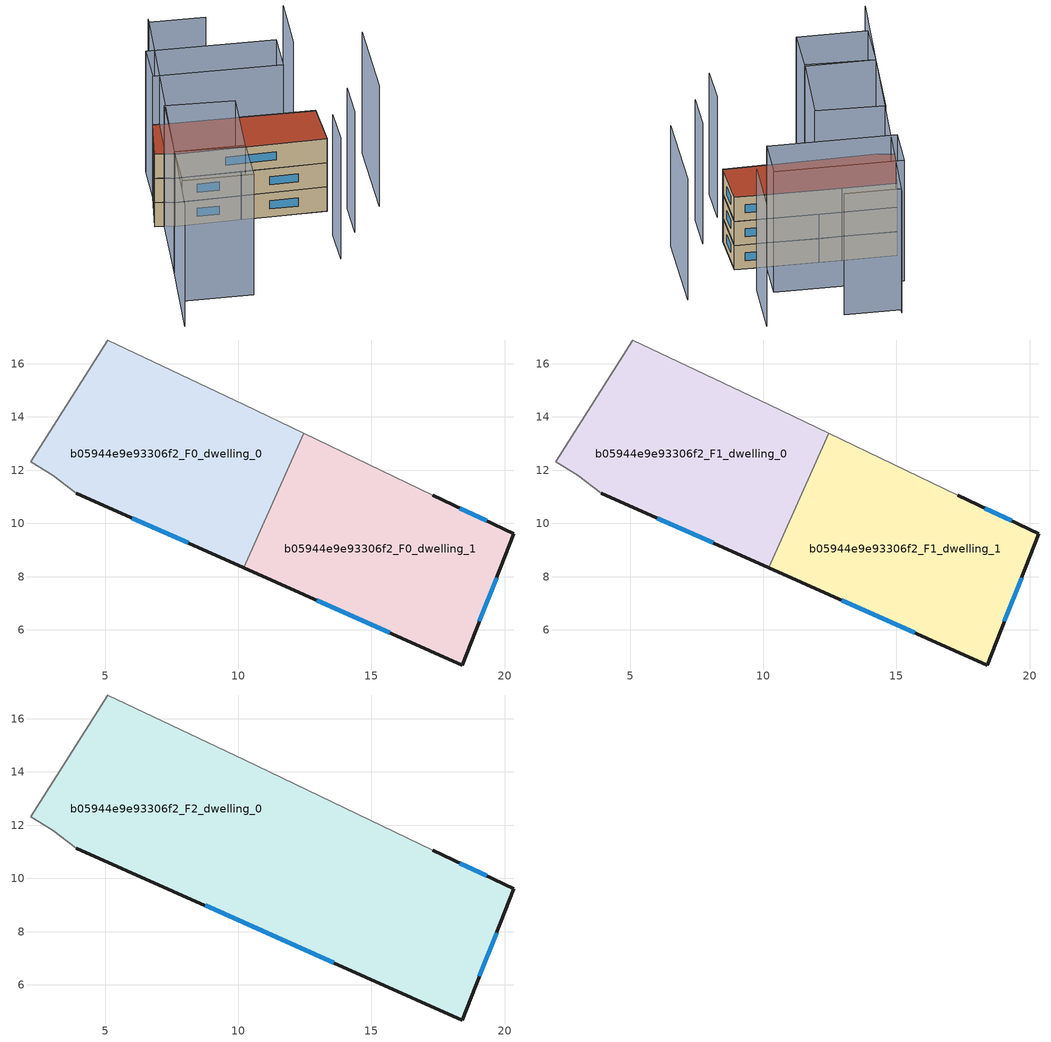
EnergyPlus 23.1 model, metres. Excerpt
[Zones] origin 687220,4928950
b05944e9e93306f2_F0_dwelling_0
 floor ground (EU_floor_Construction): 10.21,8.34 12.46,13.39 10.23,14.46 5.09,16.89 2.21,12.31 3.03,11.82 3.92,11.14 z0
 wall outside (EU_wall_Construction): 10.21,8.34 3.92,11.14 z0:3
 wall adiabatic (EU_wall_Construction): 3.92,11.14 3.03,11.82 2.21,12.31 5.09,16.89 10.23,14.46 12.46,13.39 z0:3
 wall to b05944e9e93306f2_F0_dwelling_1 (EU_wall_Construction): 12.46,13.39 10.21,8.34 z0:3
 window (EU_Window_Construction): 8.12,9.27 6.02,10.2 z1:2
b05944e9e93306f2_F0_dwelling_1
 floor ground (EU_floor_Construction): 18.41,4.69 20.33,9.61 17.3,11.07 12.46,13.39 10.21,8.34 z0
 wall outside (EU_wall_Construction): 17.3,11.07 20.33,9.61 18.41,4.69 10.21,8.34 z0:3
 wall adiabatic (EU_wall_Construction): 12.46,13.39 17.3,11.07 z0:3
 window (EU_Window_Construction): 15.68,5.9 12.95,7.12 / 18.31,10.58 19.32,10.09 / 19.69,7.97 19.05,6.33 z1:2
b05944e9e93306f2_F1_dwelling_0
 floor to b05944e9e93306f2_F0_dwelling_0 (EU_floor_Construction): 10.21,8.34 12.46,13.39 10.23,14.46 5.09,16.89 2.21,12.31 3.03,11.82 3.92,11.14 z3
 wall outside (EU_wall_Construction): 10.21,8.34 3.92,11.14 z3:6
 wall adiabatic (EU_wall_Construction): 3.92,11.14 3.03,11.82 2.21,12.31 5.09,16.89 10.23,14.46 12.46,13.39 z3:6
 wall to b05944e9e93306f2_F1_dwelling_1 (EU_wall_Construction): 12.46,13.39 10.21,8.34 z3:6
 window (EU_Window_Construction): 8.12,9.27 6.02,10.2 z4:5
b05944e9e93306f2_F1_dwelling_1
 floor to b05944e9e93306f2_F0_dwelling_1 (EU_floor_Construction): 18.41,4.69 20.33,9.61 17.3,11.07 12.46,13.39 10.21,8.34 z3
 wall outside (EU_wall_Construction): 17.3,11.07 20.33,9.61 18.41,4.69 10.21,8.34 z3:6
 wall adiabatic (EU_wall_Construction): 12.46,13.39 17.3,11.07 z3:6
 window (EU_Window_Construction): 15.68,5.9 12.95,7.12 / 18.31,10.58 19.32,10.09 / 19.69,7.97 19.05,6.33 z4:5
b05944e9e93306f2_F2_dwelling_0
 floor to b05944e9e93306f2_F1_dwelling_0 (EU_floor_Construction): 10.21,8.34 12.46,13.39 10.23,14.46 5.09,16.89 2.21,12.31 3.03,11.82 3.92,11.14 z6
 floor to b05944e9e93306f2_F1_dwelling_1 (EU_floor_Construction): 18.41,4.69 20.33,9.61 17.3,11.07 12.46,13.39 10.21,8.34 z6
 wall outside (EU_wall_Construction): 17.3,11.07 20.33,9.61 18.41,4.69 3.92,11.14 z6:9
 wall adiabatic (EU_wall_Construction): 3.92,11.14 3.03,11.82 2.21,12.31 5.09,16.89 10.23,14.46 17.3,11.07 z6:9
 window (EU_Window_Construction): 19.69,7.97 19.05,6.33 / 13.58,6.84 8.75,8.99 / 18.31,10.58 19.32,10.09 z7:8
 roof outside (EU_roof_Construction): 17.3,11.07 20.33,9.61 18.41,4.69 3.92,11.14 3.03,11.82 2.21,12.31 5.09,16.89 10.23,14.46 z9
shading: 14.7,-3.25 16.39,0.72 / 18.58,-0.1 20.36,3.83 / 23.3,2.38 27.35,11.41 / 20.53,13.91 23.34,19.94 / 15.63,22.68 10.3,25.23 / 10.55,25.71 -5.47,-4.36 / -0.85,4.32 5.86,1.18 / 5.86,1.18 3.58,-3.69 / 3.58,-3.69 -3.12,-0.55 / -3.12,-0.55 -0.85,4.32 / 17.3,11.07 5.09,16.89 / 5.09,16.89 7.09,21.08 / 7.09,21.08 19.3,15.26 / 19.3,15.26 17.3,11.07 / -0.85,4.32 3.03,11.82 / 3.03,11.82 9.59,8.43 / 9.59,8.43 5.71,0.93 / 5.71,0.93 -0.85,4.32 z0:15
[Building]
EU S2 Campaign: North Axis=0; Terrain=City; Solar Distribution=FullExterior
[Site:Location]
Bologna: Latitude=44.5; Longitude=11.25; Time Zone=1; Elevation=37
[SizingPeriod:WeatherFileDays]
AnnualSizingPeriod: Begin Month=1; Begin Day of Month=1; End Month=12; End Day of Month=31; Day of Week for Start Day=Monday; Use Weather File Daylight Saving Period=No; Use Weather File Rain and Snow Indicators=No
[MATERIAL]
EU_InternalMass_Material: Roughness=MediumRough; Thickness=0.1; Conductivity=1; Density=1800; Specific Heat=900; Thermal Absorptance=0.9; Solar Absorptance=0.7; Visible Absorptance=0.7
[MATERIAL:NOMASS] Roughness=MediumRough; Thermal Absorptance=0.9; Solar Absorptance=0.7; Visible Absorptance=0.7
Name | Thermal Resistance
EU_wall_NoMass | 0.937881
EU_roof_NoMass | 0.548572
EU_floor_NoMass | 0.71348
[WINDOWMATERIAL:SIMPLEGLAZINGSYSTEM]
EU_Window_SimpleGlazing: UFactor=4.25633; Solar Heat Gain Coefficient=0.85; Visible Transmittance=0.85
[CONSTRUCTION]
EU_wall_Construction: EU_wall_NoMass
EU_roof_Construction: EU_roof_NoMass
EU_floor_Construction: EU_floor_NoMass
EU_InternalMass_Construction: EU_InternalMass_Material
EU_Window_Construction: EU_Window_SimpleGlazing
[ZONE] Type=1; Multiplier=1; Ceiling Height=autocalculate; Floor Area=autocalculate; Part of Total Floor Area=Yes
Name | Volume
b05944e9e93306f2_F0_dwelling_0 | 143.512
b05944e9e93306f2_F1_dwelling_0 | 143.51
b05944e9e93306f2_F2_dwelling_0 | 287.016
b05944e9e93306f2_F0_dwelling_1 | 143.505
b05944e9e93306f2_F1_dwelling_1 | 143.506
[INTERNALMASS] Construction=EU_InternalMass_Construction
Name | Zone or ZoneList | Surface Area
b05944e9e93306f2_F0_dwelling_0_EU_InternalMass | b05944e9e93306f2_F0_dwelling_0 | 47.8372
b05944e9e93306f2_F0_dwelling_1_EU_InternalMass | b05944e9e93306f2_F0_dwelling_1 | 47.835
b05944e9e93306f2_F1_dwelling_0_EU_InternalMass | b05944e9e93306f2_F1_dwelling_0 | 47.8372
b05944e9e93306f2_F1_dwelling_1_EU_InternalMass | b05944e9e93306f2_F1_dwelling_1 | 47.835
b05944e9e93306f2_F2_dwelling_0_EU_InternalMass | b05944e9e93306f2_F2_dwelling_0 | 95.6732
[OTHEREQUIPMENT] Fuel Type=Electricity; Design Level Calculation Method=Watts/Area; Power per Zone Floor Area=1; Fraction Latent=0; Fraction Radiant=0; Fraction Lost=0; Carbon Dioxide Generation Rate=0; EndUse Subcategory=EU_Step8_InternalGains
Name | Zone or ZoneList or Space or SpaceList | Schedule
EU_Step8_InternalGain_b05944e9e93306f2_F0_dwelling_0_f000 | b05944e9e93306f2_F0_dwelling_0 | EU_Step8_GainSchedule_b05944e9e93306f2_F0_dwelling_0_f000
EU_Step8_InternalGain_b05944e9e93306f2_F0_dwelling_1_f000 | b05944e9e93306f2_F0_dwelling_1 | EU_Step8_GainSchedule_b05944e9e93306f2_F0_dwelling_1_f000
EU_Step8_InternalGain_b05944e9e93306f2_F1_dwelling_0_f000 | b05944e9e93306f2_F1_dwelling_0 | EU_Step8_GainSchedule_b05944e9e93306f2_F1_dwelling_0_f000
EU_Step8_InternalGain_b05944e9e93306f2_F1_dwelling_1_f000 | b05944e9e93306f2_F1_dwelling_1 | EU_Step8_GainSchedule_b05944e9e93306f2_F1_dwelling_1_f000
EU_Step8_InternalGain_b05944e9e93306f2_F2_dwelling_0_f000 | b05944e9e93306f2_F2_dwelling_0 | EU_Step8_GainSchedule_b05944e9e93306f2_F2_dwelling_0_f000
[ZONEVENTILATION:DESIGNFLOWRATE] Schedule=EU_AlwaysOn; Design Flow Rate Calculation Method=AirChanges/Hour; Air Changes per Hour=0.687892; Ventilation Type=Natural; Fan Pressure Rise=0; Fan Total Efficiency=1; Constant Term Coefficient=1; Temperature Term Coefficient=0; Velocity Term Coefficient=0; Velocity Squared Term Coefficient=0; Minimum Indoor Temperature=-100; Maximum Indoor Temperature=100; Delta Temperature=-100; Minimum Outdoor Temperature=-100; Maximum Outdoor Temperature=100; Maximum Wind Speed=40
Name | Zone or ZoneList or Space or SpaceList
EU_ConstantAir_b05944e9e93306f2_F0_dwelling_0 | b05944e9e93306f2_F0_dwelling_0
EU_ConstantAir_b05944e9e93306f2_F0_dwelling_1 | b05944e9e93306f2_F0_dwelling_1
EU_ConstantAir_b05944e9e93306f2_F1_dwelling_0 | b05944e9e93306f2_F1_dwelling_0
EU_ConstantAir_b05944e9e93306f2_F1_dwelling_1 | b05944e9e93306f2_F1_dwelling_1
EU_ConstantAir_b05944e9e93306f2_F2_dwelling_0 | b05944e9e93306f2_F2_dwelling_0
[HVACTEMPLATE:THERMOSTAT] Constant Heating Setpoint=20; Constant Cooling Setpoint=50
EU_HeatOnly_b05944e9e93306f2_F0_dwelling_0; EU_HeatOnly_b05944e9e93306f2_F0_dwelling_1; EU_HeatOnly_b05944e9e93306f2_F1_dwelling_0; EU_HeatOnly_b05944e9e93306f2_F1_dwelling_1; EU_HeatOnly_b05944e9e93306f2_F2_dwelling_0
[HVACTEMPLATE:ZONE:IDEALLOADSAIRSYSTEM] System Availability Schedule=EU_AlwaysOn; Maximum Heating Supply Air Temperature=50; Minimum Cooling Supply Air Temperature=13; Maximum Heating Supply Air Humidity Ratio=0.0156; Minimum Cooling Supply Air Humidity Ratio=0.0077; Heating Limit=NoLimit; Cooling Limit=NoLimit; Heating Availability Schedule=EU_AlwaysOn; Cooling Availability Schedule=EU_CoolingOff; Dehumidification Control Type=ConstantSensibleHeatRatio; Cooling Sensible Heat Ratio=0.7; Dehumidification Setpoint=60; Humidification Control Type=None; Humidification Setpoint=30; Outdoor Air Method=None; Outdoor Air Flow Rate per Person=0.00944; Outdoor Air Flow Rate per Zone Floor Area=0; Outdoor Air Flow Rate per Zone=0; Demand Controlled Ventilation Type=None; Outdoor Air Economizer Type=NoEconomizer; Heat Recovery Type=None; Sensible Heat Recovery Effectiveness=0.7; Latent Heat Recovery Effectiveness=0.65
Name | Template Thermostat
b05944e9e93306f2_F0_dwelling_0 | EU_HeatOnly_b05944e9e93306f2_F0_dwelling_0
b05944e9e93306f2_F0_dwelling_1 | EU_HeatOnly_b05944e9e93306f2_F0_dwelling_1
b05944e9e93306f2_F1_dwelling_0 | EU_HeatOnly_b05944e9e93306f2_F1_dwelling_0
b05944e9e93306f2_F1_dwelling_1 | EU_HeatOnly_b05944e9e93306f2_F1_dwelling_1
b05944e9e93306f2_F2_dwelling_0 | EU_HeatOnly_b05944e9e93306f2_F2_dwelling_0
[SIZING:ZONE] Zone Cooling Design Supply Air Temperature Input Method=SupplyAirTemperature; Zone Cooling Design Supply Air Temperature=13; Zone Heating Design Supply Air Temperature Input Method=SupplyAirTemperature; Zone Heating Design Supply Air Temperature=50; Zone Cooling Design Supply Air Humidity Ratio=0.008; Zone Heating Design Supply Air Humidity Ratio=0.008; Cooling Design Air Flow Method=DesignDay; Cooling Design Air Flow Rate=0; Cooling Minimum Air Flow per Zone Floor Area=0.000762; Cooling Minimum Air Flow=0; Cooling Minimum Air Flow Fraction=0.2; Heating Design Air Flow Method=DesignDay; Heating Design Air Flow Rate=0; Heating Maximum Air Flow per Zone Floor Area=0.002032; Heating Maximum Air Flow=0.141576; Heating Maximum Air Flow Fraction=0.3; Account for Dedicated Outdoor Air System=No; Dedicated Outdoor Air System Control Strategy=NeutralSupplyAir; Dedicated Outdoor Air Low Setpoint Temperature for Design=autosize; Dedicated Outdoor Air High Setpoint Temperature for Design=autosize; Zone Load Sizing Method=Sensible Load Only No Latent Load; Zone Latent Cooling Design Supply Air Humidity Ratio Input Method=HumidityRatioDifference; Zone Cooling Design Supply Air Humidity Ratio Difference=0.005; Zone Latent Heating Design Supply Air Humidity Ratio Input Method=HumidityRatioDifference; Zone Humidification Design Supply Air Humidity Ratio Difference=0.005
b05944e9e93306f2_F0_dwelling_0; b05944e9e93306f2_F0_dwelling_1; b05944e9e93306f2_F1_dwelling_0; b05944e9e93306f2_F1_dwelling_1; b05944e9e93306f2_F2_dwelling_0
[SCHEDULE:CONSTANT]
Name | Hourly Value
EU_AlwaysOn | 1
EU_CoolingOff | 0
[SCHEDULE:FILE] Column Number=1; Rows to Skip at Top=0; Number of Hours of Data=8760; Column Separator=Comma; Interpolate to Timestep=No; Minutes per Item=60; Adjust Schedule for Daylight Savings=Yes
Name | File
EU_Step8_GainSchedule_b05944e9e93306f2_F0_dwelling_0_f000 | ../../schedules/b05944e9e93306f2/b05944e9e93306f2_F0_dwelling_0_f000_gain.csv
EU_Step8_GainSchedule_b05944e9e93306f2_F0_dwelling_1_f000 | ../../schedules/b05944e9e93306f2/b05944e9e93306f2_F0_dwelling_1_f000_gain.csv
EU_Step8_GainSchedule_b05944e9e93306f2_F1_dwelling_0_f000 | ../../schedules/b05944e9e93306f2/b05944e9e93306f2_F1_dwelling_0_f000_gain.csv
EU_Step8_GainSchedule_b05944e9e93306f2_F1_dwelling_1_f000 | ../../schedules/b05944e9e93306f2/b05944e9e93306f2_F1_dwelling_1_f000_gain.csv
EU_Step8_GainSchedule_b05944e9e93306f2_F2_dwelling_0_f000 | ../../schedules/b05944e9e93306f2/b05944e9e93306f2_F2_dwelling_0_f000_gain.csv
